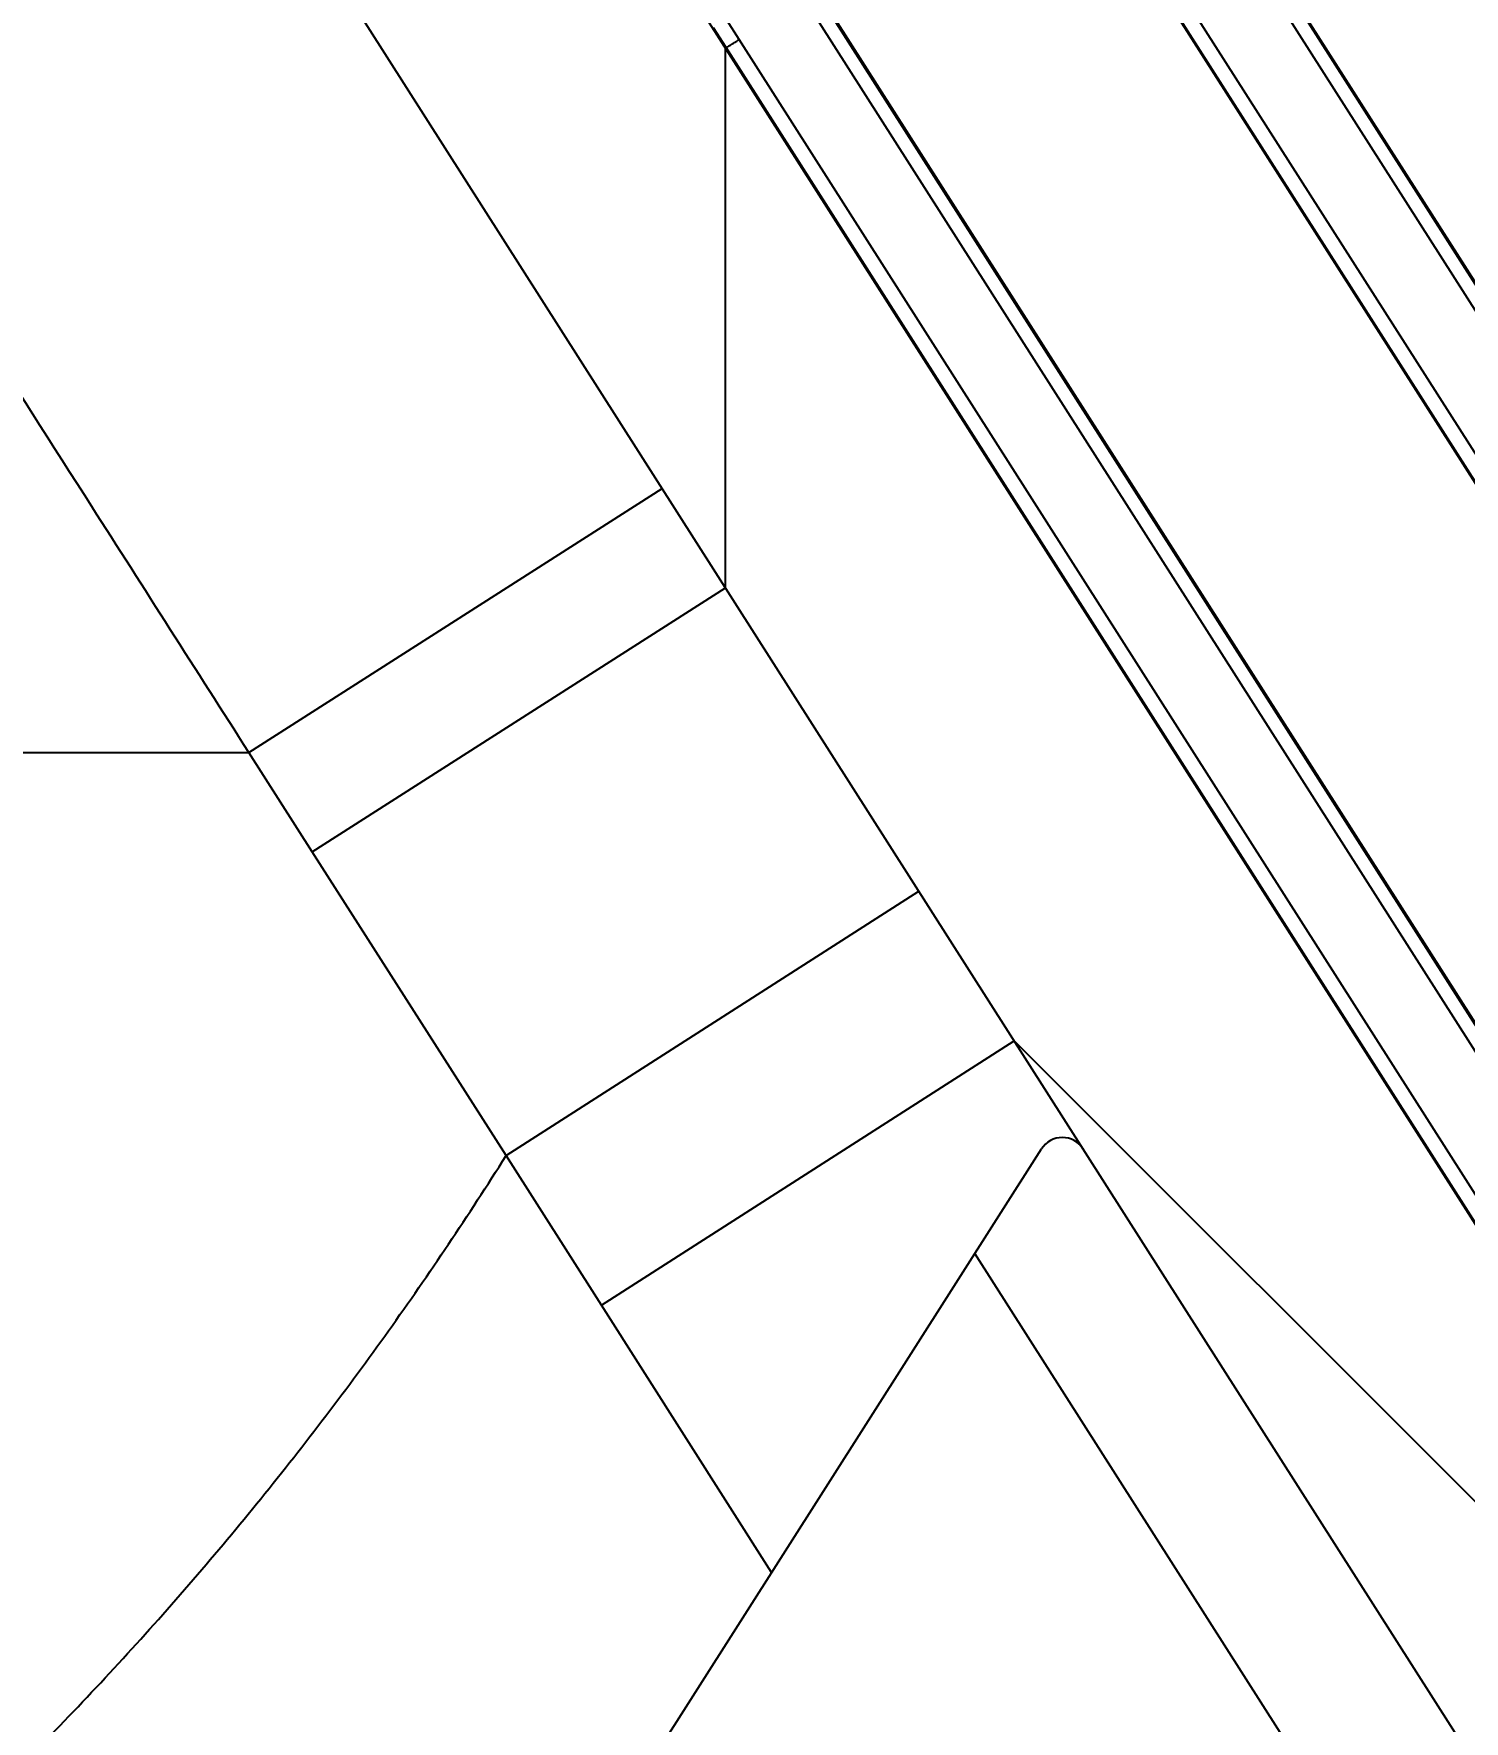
# Model space of a CAD drawing. Header units: millimetres. Extents: x 3299 to 14264, y 1863 to 5555.
# Drawn here: x 5013.49 to 5042.58, y 2535.54 to 2569.87 of the extents above; entities that cross this region are included whole.
import ezdxf

# ---------------------------------------------------------------- set-up
doc = ezdxf.new("R2010")
doc.units = ezdxf.units.MM
doc.layers.add('细实线', color=7, linetype='Continuous', lineweight=18)
doc.styles.add('工程字', font='gbenor.shx', dxfattribs={"bigfont": 'gbcbig.shx'})
doc.dimstyles.new('ISO-200', dxfattribs={"dimtxt": 15, "dimasz": 5, "dimexe": 2, "dimexo": 1, "dimgap": 2, "dimtad": 1, "dimdsep": 46, "dimtxsty": '工程字', "dimcen": 2.5, "dimclrd": 3, "dimclre": 3, "dimclrt": 6, "dimadec": 0, "dimazin": 0, "dimtfac": 1, "dimtmove": 0, "dimatfit": 3, "dimfxl": 1, "dimarcsym": 0})

# ---------------------------------------------------------------- blocks, each defined once
blk = doc.blocks.new('*D158')
at = {"layer": 'Defpoints', "color": 0, "transparency": 16777216}
for p in [(5029.826, 2811.523), (5029.826, 2529.023), (5076.485, 2529.023)]:
    blk.add_point(p, dxfattribs=at)
at = {"layer": '细实线', "color": 3, "lineweight": -2, "transparency": 16777216}
for p, q in [((5030.826, 2811.523), (5078.485, 2811.523)), ((5076.485, 2806.523), (5076.485, 2534.023)), ((5030.826, 2529.023), (5078.485, 2529.023))]:
    blk.add_line(p, q, dxfattribs=at)
at = {"layer": '细实线', "color": 3, "transparency": 16777216}
for points in [[(5075.651, 2806.523), (5077.318, 2806.523), (5076.485, 2811.523)], [(5075.651, 2534.023), (5077.318, 2534.023), (5076.485, 2529.023)]]:
    blk.add_solid(points, dxfattribs=at)
at = {"layer": '细实线', "color": 6, "lineweight": 5, "transparency": 16777216, "insert": (5066.985, 2670.273), "char_height": 15, "attachment_point": 5, "rotation": 90, "style": '工程字'}
blk.add_mtext('282.5', dxfattribs=at)
blk = doc.blocks.new('*D159')
at = {"layer": 'Defpoints', "color": 0, "transparency": 16777216}
for p in [(5011.326, 2814.023), (5094.582, 2814.023), (5011.326, 2526.523)]:
    blk.add_point(p, dxfattribs=at)
at = {"layer": '细实线', "color": 3, "lineweight": -2, "transparency": 16777216}
for p, q in [((5012.326, 2814.023), (5096.582, 2814.023)), ((5094.582, 2531.523), (5094.582, 2809.023)), ((5012.326, 2526.523), (5096.582, 2526.523))]:
    blk.add_line(p, q, dxfattribs=at)
at = {"layer": '细实线', "color": 3, "transparency": 16777216}
for points in [[(5093.749, 2809.023), (5095.416, 2809.023), (5094.582, 2814.023)], [(5093.749, 2531.523), (5095.416, 2531.523), (5094.582, 2526.523)]]:
    blk.add_solid(points, dxfattribs=at)
at = {"layer": '细实线', "color": 6, "lineweight": 5, "transparency": 16777216, "insert": (5085.082, 2670.273), "char_height": 15, "attachment_point": 5, "rotation": 90, "style": '工程字'}
blk.add_mtext('287.5', dxfattribs=at)

msp = doc.modelspace()

# ---------------------------------------------------------------- linework, layer by layer
at = {"color": 7, "linetype": 'Continuous'}
for p, q in [((4849.22061, 2838.52373), (5044.04845, 2532.70529)), ((4858.93858, 2838.34497), (5045.74141, 2545.12326)), ((4868.54266, 2838.34497), (5045.74141, 2560.19865)), ((4856.54104, 2838.0138), (5045.22157, 2541.8447)), ((4866.14512, 2838.0138), (5045.22157, 2556.92009)), ((5045.24866, 2560.40034), (5027.5797, 2588.13505)), ((5045.48611, 2560.56032), (5027.81715, 2588.29504)), ((5044.982, 2557.33081), (5027.5654, 2584.66941)), ((5045.24866, 2557.49198), (5027.83205, 2584.83058)), ((5045.24866, 2545.32495), (5027.5797, 2573.05966)), ((5045.48611, 2545.48493), (5027.81715, 2573.21965)), ((5027.83205, 2569.75519), (5027.5797, 2570.15132)), ((5027.5654, 2569.59402), (5027.31304, 2569.99016)), ((5027.55473, 2569.57608), (5027.5654, 2569.59402)), ((5027.55473, 2558.59524), (5027.55473, 2569.57608)), ((5044.982, 2542.25542), (5027.5654, 2569.59402)), ((5045.24866, 2542.41659), (5027.83205, 2569.75519)), ((5017.859, 2555.25049), (5026.26564, 2560.61871)), ((5019.15089, 2553.22483), (5027.55473, 2558.59524)), ((5005.0828, 2555.25049), (5017.859, 2555.25049)), ((5019.15089, 2553.22483), (5017.859, 2555.25049)), ((5023.09134, 2547.04662), (5019.15089, 2553.22483)), ((5023.09134, 2547.04662), (5031.48555, 2552.42509)), ((5025.03092, 2544.00033), (5033.42595, 2549.37928)), ((5045.82641, 2536.97882), (5033.42595, 2549.37928)), ((5013.82573, 2515.54219), (5033.98244, 2547.18189)), ((5025.03092, 2544.00033), (5023.09134, 2547.04662)), ((5042.12949, 2530.13397), (5032.62561, 2545.05208)), ((5028.49227, 2538.56405), (5025.03092, 2544.00033))]:
    msp.add_line(p, q, dxfattribs=at)
msp.add_arc((5034.40414, 2546.91324), 0.5, 32.5, 147.5, dxfattribs=at)
for points, knots in [([(5017.859, 2555.25049), (5016.79445, 2556.91847), (5012.53512, 2563.59259), (5008.27658, 2570.26723), (5005.0828, 2575.27402)], [0, 0, 0, 0, 0.24992205, 1, 1, 1, 1]), ([(5027.5654, 2569.59402), (5027.56592, 2569.59417), (5027.56715, 2569.59462), (5027.57036, 2569.59601), (5027.57575, 2569.59869), (5027.58382, 2569.603), (5027.59401, 2569.60869), (5027.60624, 2569.61571), (5027.6263, 2569.62744), (5027.65544, 2569.6449), (5027.69449, 2569.66876), (5027.738, 2569.69574), (5027.78438, 2569.72486), (5027.81603, 2569.74496), (5027.83205, 2569.75519)], [0, 0, 0, 0, 0.00523069, 0.01258942, 0.03366868, 0.06311669, 0.10067332, 0.14601296, 0.19873479, 0.32433537, 0.47294453, 0.6391604, 0.81701979, 1, 1, 1, 1]), ([(5012.30575, 2533.73891), (5012.82095, 2534.23539), (5013.83586, 2535.24458), (5015.80222, 2537.32424), (5017.67068, 2539.4947), (5019.43699, 2541.74668), (5020.71028, 2543.47503), (5021.93105, 2545.24073), (5022.71076, 2546.44081), (5023.09134, 2547.04662)], [0, 0, 0, 0, 0.12500699, 0.25001358, 0.49999555, 0.62499953, 0.75000183, 0.87500214, 1, 1, 1, 1])]:
    msp.add_open_spline(points, degree=3, knots=knots, dxfattribs=at)

# ---------------------------------------------------------------- dimensions: what is measured, and where the dimension line sits
at = {"layer": '细实线', "color": 3, "lineweight": 5}
for base, p1, p2, picture, middle in [((5094.58248, 2814.02311), (5011.32578, 2526.52311), (5011.32578, 2814.02311), '*D159', (5085.08248, 2670.27311)), ((5076.48454, 2529.02311), (5029.82578, 2811.52311), (5029.82578, 2529.02311), '*D158', (5066.98454, 2670.27311))]:
    dim = msp.add_linear_dim(base=base, p1=p1, p2=p2, angle=90, dimstyle='ISO-200', dxfattribs=at)
    dim.commit()
    dim.dimension.update_dxf_attribs({"geometry": picture, "text_midpoint": middle})

doc.saveas('drawing.dxf')
